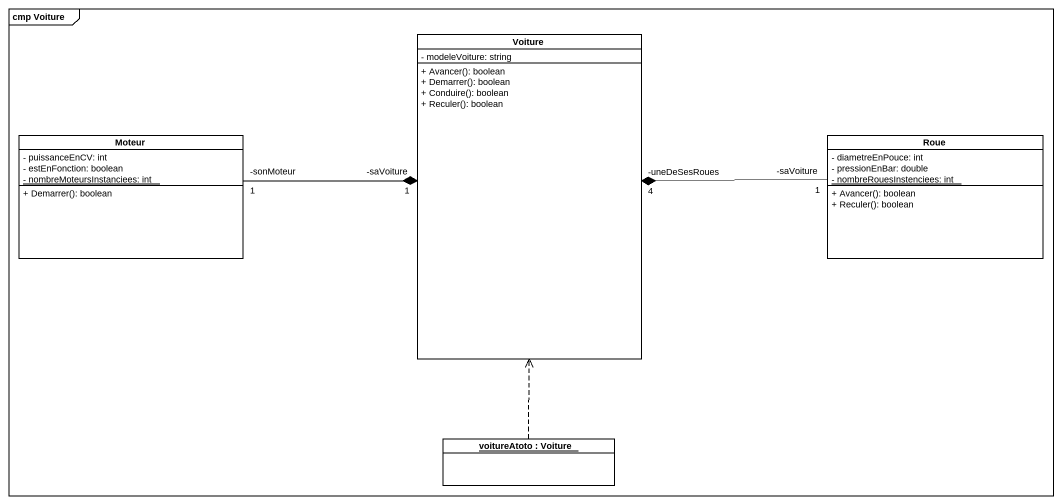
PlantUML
@startuml
mainframe cmp Voiture
hide circle
hide empty members
skinparam classAttributeIconSize 0
class Voiture {
  - modeleVoiture: string
  + Avancer(): boolean
  + Demarrer(): boolean
  + Conduire(): boolean
  + Reculer(): boolean
}
class Moteur {
  - puissanceEnCV: int
  - estEnFonction: boolean
  {static} - nombreMoteursInstanciees: int
  + Demarrer(): boolean
}
class Roue {
  - diametreEnPouce: int
  - pressionEnBar: double
  {static} - nombreRouesInstenciees: int
  + Avancer(): boolean
  + Reculer(): boolean
}
object "voitureAtoto : Voiture" as voitureAtoto
Moteur "-sonMoteur\n1" -right-* "-saVoiture\n1" Voiture
Roue "-saVoiture\n1" -left-* "-uneDeSesRoues\n4" Voiture
voitureAtoto .up.> Voiture
@enduml
